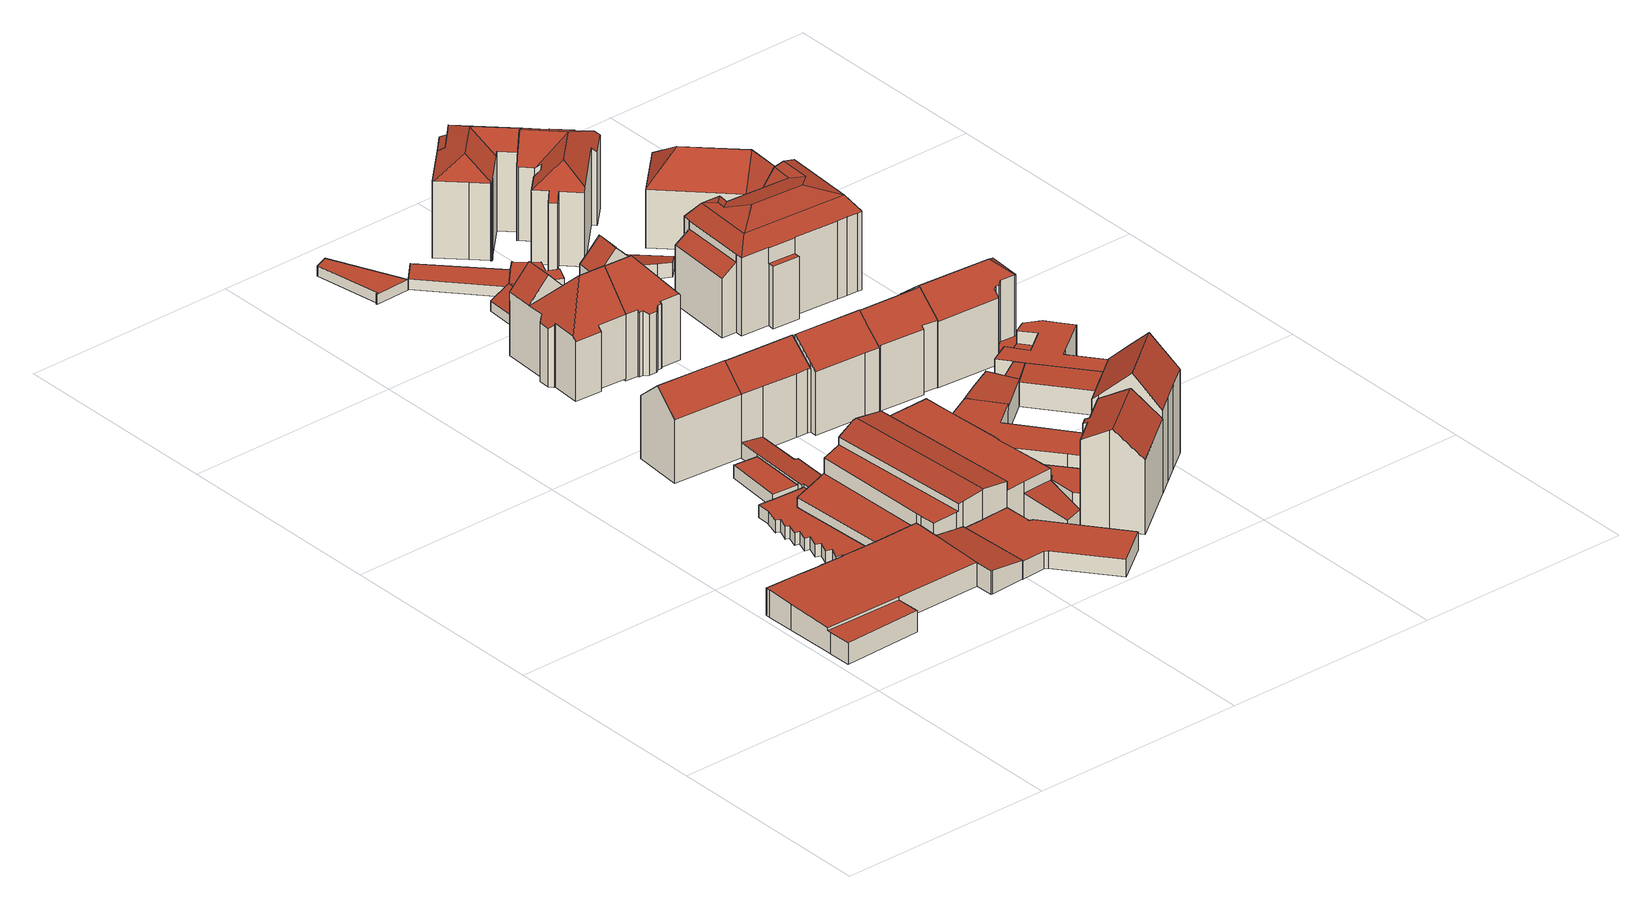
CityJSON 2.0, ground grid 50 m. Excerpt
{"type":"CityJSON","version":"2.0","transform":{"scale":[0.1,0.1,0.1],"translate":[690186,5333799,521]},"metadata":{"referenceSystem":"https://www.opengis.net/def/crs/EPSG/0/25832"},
"CityObjects":{
"building1":{"type":"Building","attributes":{"name":"Berufsfachschule","Gemeindeschluessel":"09162000","HoeheDach":"528.128","HoeheGrund":"521.815","Methode":"2000","NiedrigsteTraufeDesGebaeudes":"526.800","Geometrietyp2DReferenz":"3000","function":"31001_2000","roofType":"1000","measuredHeight":6.31,"storeysAboveGround":1},"geometry":[{"type":"MultiSurface","lod":"2","boundaries":[[[0,1,2,3]],[[4,5,6,7]],[[8,9,10,11]],[[12,13,14,15,16]],[[13,12,17,18,19]],[[12,16,20,17]],[[21,22,9,8]],[[23,19,18,24]],[[14,13,19,23]],[[25,26,27,28]],[[29,30,31,32]],[[18,17,20,5,4,33,24]],[[28,27,1,0]],[[11,10,34,35]],[[36,37,26,25]],[[38,39,22,21]],[[3,2,40,41]],[[16,42,34,10,9,22,39,40,2,1,27,26,37,31,30,6,5,20]],[[35,34,42,43]],[[32,31,37,36]],[[11,35,43,15,14,23,24,33,4,7,29,32,36,25,28,0,3,41,38,21,8]],[[43,42,16,15]],[[7,6,30,29]],[[41,40,39,38]]],"semantics":{"surfaces":[{"type":"WallSurface"},{"type":"RoofSurface"},{"type":"GroundSurface"}],"values":[0,0,0,0,1,0,0,0,0,0,0,0,0,0,0,0,0,1,0,0,2,0,0,0]}}]},
"building2":{"type":"Building","attributes":{"Gemeindeschluessel":"09162000","HoeheDach":"524.626","HoeheGrund":"521.710","Methode":"1000","NiedrigsteTraufeDesGebaeudes":"524.626","Geometrietyp2DReferenz":"3000","function":"31001_2000","roofType":"1000","measuredHeight":2.92},"geometry":[{"type":"MultiSurface","lod":"2","boundaries":[[[44,45,46,47]],[[48,49,50,51,52,53]],[[54,55,48,53,56,57]],[[58,59,60,61]],[[62,63,64,65]],[[66,67,65,64,68,69]],[[65,67,66,70,71,72,73,74,75,76,44,47,77,58,61,78,79,80,81,82,83,84,85,86,87,57,56,53,52,51,88,89,90,91,62]],[[75,92,93,76]],[[61,60,94,78]],[[81,95,96,82]],[[97,98,92,75,74,73]],[[99,100,101,86,85,84]],[[83,82,96,102,99,84]],[[78,94,103,79]],[[72,71,104,105,97,73]],[[79,103,106,80]],[[107,104,71,70,66,69]],[[108,109,110,111,91,90,89,88,51,50]],[[77,112,59,58]],[[76,93,45,44]],[[47,46,112,77]],[[91,111,63,62]],[[105,104,107,69,68,64,63,111,110,109,108,50,49,48,55,54,113,101,100,99,102,96,95,106,103,94,60,59,112,46,45,93,92,98,97]],[[87,86,101,113,54,57]],[[80,106,95,81]]],"semantics":{"surfaces":[{"type":"WallSurface"},{"type":"GroundSurface"},{"type":"RoofSurface"}],"values":[0,0,0,0,0,0,1,0,0,0,0,0,0,0,0,0,0,0,0,0,0,0,2,0,0]}}]},
"building3":{"type":"Building","attributes":{"Gemeindeschluessel":"09162000","HoeheDach":"526.770","HoeheGrund":"521.690","Methode":"1000","NiedrigsteTraufeDesGebaeudes":"526.770","Geometrietyp2DReferenz":"3000","function":"31001_2000","roofType":"1000","measuredHeight":5.08},"geometry":[{"type":"MultiSurface","lod":"2","boundaries":[[[114,115,116,117,118]],[[119,116,115,120]],[[71,114,118,66]],[[66,65,119,120,71]],[[65,117,116,119]],[[66,118,117,65]],[[120,115,114,71]]],"semantics":{"surfaces":[{"type":"RoofSurface"},{"type":"WallSurface"},{"type":"GroundSurface"}],"values":[0,1,1,2,1,1,1]}}]},
"building4":{"type":"Building","attributes":{"Gemeindeschluessel":"09162000","HoeheDach":"527.392","HoeheGrund":"521.898","Methode":"2000","NiedrigsteTraufeDesGebaeudes":"526.186","Geometrietyp2DReferenz":"3000","function":"31001_9998","roofType":"1000","measuredHeight":5.49},"geometry":[{"type":"MultiSurface","lod":"2","boundaries":[[[42,121,122,123,124,125,126]],[[127,125,124,128]],[[129,126,125,127]],[[128,124,123,130]],[[130,123,122,131]],[[129,127,128,130,131,132,133]],[[132,121,42,133]],[[131,122,121,132]],[[133,42,126,129]]],"semantics":{"surfaces":[{"type":"RoofSurface"},{"type":"WallSurface"},{"type":"GroundSurface"}],"values":[0,1,1,1,1,2,1,1,1]}}]},
"building5":{"type":"Building","attributes":{"Gemeindeschluessel":"09162000","HoeheDach":"524.699","HoeheGrund":"521.709","Methode":"1000","NiedrigsteTraufeDesGebaeudes":"524.699","Geometrietyp2DReferenz":"3000","function":"31001_2000","roofType":"1000","measuredHeight":2.99},"geometry":[{"type":"MultiSurface","lod":"2","boundaries":[[[134,135,136,137]],[[135,134,138,139]],[[134,137,140,138]],[[137,136,141,140]],[[136,135,139,141]],[[138,140,141,139]]],"semantics":{"surfaces":[{"type":"GroundSurface"},{"type":"WallSurface"},{"type":"RoofSurface"}],"values":[0,1,1,1,1,2]}}]},
"building6":{"type":"Building","attributes":{"Gemeindeschluessel":"09162000","HoeheDach":"541.474","HoeheGrund":"521.663","Methode":"1000","NiedrigsteTraufeDesGebaeudes":"536.316","Geometrietyp2DReferenz":"3000","function":"31001_1000","roofType":"3100","measuredHeight":19.81,"storeysAboveGround":5},"geometry":[{"type":"MultiSurface","lod":"2","boundaries":[[[142,143,144,145]],[[146,147,148,149]],[[150,151,148,147,152]],[[152,153,143,142,150]],[[152,147,146,153]],[[145,144,149,148,151]],[[150,142,145,151]],[[149,144,143,153,146]]],"semantics":{"surfaces":[{"type":"WallSurface"},{"type":"RoofSurface"},{"type":"GroundSurface"}],"values":[0,1,0,2,0,1,0,0]}}]},
"building7":{"type":"Building","attributes":{"Gemeindeschluessel":"09162000","HoeheDach":"525.273","HoeheGrund":"521.670","Methode":"1000","NiedrigsteTraufeDesGebaeudes":"524.591","Geometrietyp2DReferenz":"3000","function":"31001_2000","roofType":"1000","measuredHeight":3.6},"geometry":[{"type":"MultiSurface","lod":"2","boundaries":[[[65,154,155,62]],[[156,157,158,159]],[[134,160,161,137]],[[162,163,164,165]],[[165,164,166,119]],[[91,167,160,134]],[[62,155,167,91]],[[159,158,163,162]],[[91,134,137,152,156,159,162,165,119,65,62]],[[137,161,168,152]],[[119,166,154,65]],[[155,154,166,164,163,158,157,168,161,160,167]],[[152,168,157,156]]],"semantics":{"surfaces":[{"type":"WallSurface"},{"type":"GroundSurface"},{"type":"RoofSurface"}],"values":[0,0,0,0,0,0,0,0,1,0,0,2,0]}}]},
"building8":{"type":"Building","attributes":{"Gemeindeschluessel":"09162000","HoeheDach":"525.898","HoeheGrund":"521.755","Methode":"1000","NiedrigsteTraufeDesGebaeudes":"525.898","Geometrietyp2DReferenz":"3000","function":"31001_9998","roofType":"1000","measuredHeight":4.14},"geometry":[{"type":"MultiSurface","lod":"2","boundaries":[[[169,170,171,172]],[[173,174,175,176]],[[177,178,179,180]],[[181,182,183,184]],[[176,175,185,186]],[[171,187,188,172]],[[182,181,187,171,170,189,185,175,174,190,179,178]],[[182,178,177,183]],[[179,190,191,180]],[[188,184,183,177,180,191,173,176,186,192,169,172]],[[187,181,184,188]],[[192,189,170,169]],[[190,174,173,191]],[[185,189,192,186]]],"semantics":{"surfaces":[{"type":"WallSurface"},{"type":"RoofSurface"},{"type":"GroundSurface"}],"values":[0,0,0,0,0,0,1,0,0,2,0,0,0,0]}}]},
"building9":{"type":"Building","attributes":{"Gemeindeschluessel":"09162000","HoeheDach":"532.863","HoeheGrund":"521.559","Methode":"2000","NiedrigsteTraufeDesGebaeudes":"529.930","Geometrietyp2DReferenz":"3000","function":"31001_9998","roofType":"3100","measuredHeight":11.3,"storeysAboveGround":2},"geometry":[{"type":"MultiSurface","lod":"2","boundaries":[[[193,194,195,196]],[[197,198,199,200]],[[201,202,203,204,205,206]],[[207,208,209,210]],[[198,211,205,204]],[[204,203,212,195,194,213,214,215,216,199,198]],[[217,215,214,218]],[[196,195,212,219]],[[220,221,222,223]],[[224,225,226,227]],[[219,212,203,202]],[[228,213,194,193]],[[229,230,231,232]],[[233,201,206,234,235]],[[211,198,197,236,237,238]],[[239,232,231,223,222,240]],[[200,199,216,241]],[[242,243,210,209]],[[233,235,244,245]],[[201,233,245,226,225,242,209,208,229,232,239,236,197,200,241,217,218,228,193,196,219,202]],[[218,214,213,228]],[[224,227,220,223,231,230,207,210,243]],[[226,245,244,221,220,227]],[[208,207,230,229]],[[225,224,243,242]],[[234,238,237,240,222,221,244,235]],[[234,206,205,211,238]],[[237,236,239,240]],[[241,216,215,217]]],"semantics":{"surfaces":[{"type":"WallSurface"},{"type":"RoofSurface"},{"type":"GroundSurface"}],"values":[0,0,0,0,0,1,0,0,0,0,0,0,0,0,0,0,0,0,0,2,0,1,0,0,0,1,1,0,0]}}]},
"building10":{"type":"Building","attributes":{"Gemeindeschluessel":"09162000","HoeheDach":"544.350","HoeheGrund":"521.621","Methode":"2000","NiedrigsteTraufeDesGebaeudes":"535.071","Geometrietyp2DReferenz":"3000","function":"31001_9998","roofType":"3200","measuredHeight":22.73,"storeysAboveGround":3},"geometry":[{"type":"MultiSurface","lod":"2","boundaries":[[[246,247,248,249]],[[250,251,246,249]],[[252,253,247,246,251,254,255,256,257,258]],[[259,260,261,262,250,249,248]],[[263,264,265,266]],[[252,267,268,253]],[[269,270,271,272]],[[266,265,273,274]],[[268,275,247,253]],[[267,252,258,276]],[[277,278,254]],[[279,280,278,277,281,282]],[[283,284,285,272,271]],[[264,284,283,286,262,261,287,273,265]],[[251,250,262,286,281,277]],[[251,277,254]],[[259,248,247,275]],[[261,260,288,287]],[[270,269,289,290]],[[264,263,285,284]],[[279,289,269,272,285,263,266,274,288,260,259,275,268,267,276,291,292,293,280]],[[270,290,282,281,286,283,271]],[[279,282,290,289]],[[280,293,255,254,278]],[[257,291,276,258]],[[292,256,255,293]],[[291,257,256,292]],[[274,273,287,288]]],"semantics":{"surfaces":[{"type":"RoofSurface"},{"type":"WallSurface"},{"type":"GroundSurface"}],"values":[0,1,0,1,1,1,1,1,1,1,0,1,1,0,0,1,1,1,1,1,2,0,1,1,1,1,1,1]}}]},
"building11":{"type":"Building","attributes":{"Gemeindeschluessel":"09162000","HoeheDach":"541.300","HoeheGrund":"521.652","Methode":"2000","NiedrigsteTraufeDesGebaeudes":"536.363","Geometrietyp2DReferenz":"3000","function":"31001_9998","roofType":"3100","measuredHeight":19.65,"storeysAboveGround":3},"geometry":[{"type":"MultiSurface","lod":"2","boundaries":[[[294,295,296,297]],[[298,299,300,301]],[[302,303,304,305]],[[297,296,303,302]],[[306,307,304,303,296,295,308,309,147]],[[310,306,147,311]],[[311,312,313,298,301,294,297,302,305,314,310]],[[313,315,299,298]],[[312,151,315,313]],[[308,300,299,315,151,309]],[[314,307,306,310]],[[305,304,307,314]],[[311,147,309,151,312]],[[301,300,308,295,294]]],"semantics":{"surfaces":[{"type":"WallSurface"},{"type":"RoofSurface"},{"type":"GroundSurface"}],"values":[0,0,0,0,1,0,2,0,0,1,0,0,0,0]}}]},
"building12":{"type":"Building","attributes":{"Gemeindeschluessel":"09162000","HoeheDach":"527.376","HoeheGrund":"521.689","Methode":"2000","NiedrigsteTraufeDesGebaeudes":"525.517","Geometrietyp2DReferenz":"3000","function":"51009_1610","roofType":"1000","measuredHeight":5.69},"geometry":[{"type":"MultiSurface","lod":"2","boundaries":[[[316,317,318,319]],[[320,321,322,323]],[[324,325,321,320]],[[322,321,325,326,318,317]],[[327,326,325,324]],[[320,323,316,319,327,324]],[[323,322,317,316]],[[319,318,326,327]]],"semantics":{"surfaces":[{"type":"WallSurface"},{"type":"RoofSurface"},{"type":"GroundSurface"}],"values":[0,0,0,1,0,2,0,0]}}]},
"building13":{"type":"Building","attributes":{"Gemeindeschluessel":"09162000","HoeheDach":"523.777","HoeheGrund":"521.379","Methode":"1000","NiedrigsteTraufeDesGebaeudes":"523.777","Geometrietyp2DReferenz":"3000","function":"31001_2000","roofType":"1000","measuredHeight":2.4,"storeysAboveGround":1},"geometry":[{"type":"MultiSurface","lod":"2","boundaries":[[[328,329,330,331]],[[332,333,334,335]],[[336,337,338,339]],[[339,338,340,341]],[[335,334,329,328]],[[328,331,336,339,341,332,335]],[[341,340,333,332]],[[331,330,337,336]],[[334,333,340,338,337,330,329]]],"semantics":{"surfaces":[{"type":"WallSurface"},{"type":"GroundSurface"},{"type":"RoofSurface"}],"values":[0,0,0,0,0,1,0,0,2]}}]},
"building14":{"type":"Building","attributes":{"Gemeindeschluessel":"09162000","HoeheDach":"524.759","HoeheGrund":"521.614","Methode":"1000","NiedrigsteTraufeDesGebaeudes":"524.007","Geometrietyp2DReferenz":"3000","function":"31001_2000","roofType":"1000","measuredHeight":3.15},"geometry":[{"type":"MultiSurface","lod":"2","boundaries":[[[342,343,344,345,346]],[[347,344,343,348]],[[349,342,346,350]],[[342,349,348,343]],[[350,346,345,351]],[[351,345,344,347]],[[348,349,350,351,347]]],"semantics":{"surfaces":[{"type":"RoofSurface"},{"type":"WallSurface"},{"type":"GroundSurface"}],"values":[0,1,1,1,1,1,2]}}]},
"building15":{"type":"Building","attributes":{"Gemeindeschluessel":"09162000","HoeheDach":"544.331","HoeheGrund":"521.088","Methode":"2000","NiedrigsteTraufeDesGebaeudes":"535.117","Geometrietyp2DReferenz":"3000","function":"31001_9998","roofType":"3100","measuredHeight":23.24,"storeysAboveGround":3},"geometry":[{"type":"MultiSurface","lod":"2","boundaries":[[[352,353,354,355,356,357]],[[358,359,360,361]],[[362,363,364,365]],[[366,367,368,369,370,371,372]],[[373,374,375,369,368]],[[371,370,356,355]],[[373,368,367,376]],[[377,378,282,379]],[[380,381,382,383]],[[384,385,359,358]],[[383,386,387,388,380]],[[382,381,389,390]],[[391,392,386,383,382,390,384,358,361,393,377,379,394,353,352,374,373,376,395,396,362,365,397]],[[352,357,375,374]],[[398,360,359,385,389,381,380,388,399,400,282,378]],[[396,372,371,363,362]],[[365,364,401,397]],[[398,378,377,393]],[[366,395,376,367]],[[354,278,400,399,371,355]],[[402,401,364,363,371,399,388,387,403]],[[402,391,397,401]],[[394,379,282,400,278]],[[370,369,375,357,356]],[[392,403,387,386]],[[361,360,398,393]],[[390,389,385,384]],[[395,366,372,396]],[[354,353,394,278]],[[391,402,403,392]]],"semantics":{"surfaces":[{"type":"WallSurface"},{"type":"RoofSurface"},{"type":"GroundSurface"}],"values":[0,0,0,1,0,0,0,0,0,0,0,0,2,0,1,0,0,0,0,1,1,0,0,1,0,0,0,0,0,0]}}]},
"building16":{"type":"Building","attributes":{"Gemeindeschluessel":"09162000","HoeheDach":"522.690","HoeheGrund":"521.617","Methode":"2000","NiedrigsteTraufeDesGebaeudes":"522.690","Geometrietyp2DReferenz":"3000","function":"51009_1610","roofType":"1000","measuredHeight":1.07},"geometry":[{"type":"MultiSurface","lod":"2","boundaries":[[[404,405,406,351]],[[406,405,407,408]],[[408,407,409,410]],[[410,351,406,408]],[[410,409,404,351]],[[405,404,409,407]]],"semantics":{"surfaces":[{"type":"WallSurface"},{"type":"GroundSurface"},{"type":"RoofSurface"}],"values":[0,0,0,1,0,2]}}]},
"building17":{"type":"Building","attributes":{"Gemeindeschluessel":"09162000","HoeheDach":"545.210","HoeheGrund":"521.665","Methode":"2000","NiedrigsteTraufeDesGebaeudes":"538.977","Geometrietyp2DReferenz":"3000","function":"31001_1000","roofType":"3100","measuredHeight":23.55,"storeysAboveGround":6},"geometry":[{"type":"MultiSurface","lod":"2","boundaries":[[[411,412,413,414]],[[415,416,414,413]],[[417,418,419,420]],[[421,422,423,424]],[[416,415,422,421]],[[425,418,417,426]],[[412,411,427,428]],[[425,424,423,419,418]],[[429,430,428,427]],[[412,428,430,431,432,420,419,423,422,415,413]],[[433,432,431,320]],[[320,431,430,429]],[[433,426,417,420,432]],[[433,320,429,427,411,414,416,421,424,425,426]]],"semantics":{"surfaces":[{"type":"WallSurface"},{"type":"RoofSurface"},{"type":"GroundSurface"}],"values":[0,0,1,0,0,0,0,0,0,1,0,0,0,2]}}]},
"building18":{"type":"Building","attributes":{"Gemeindeschluessel":"09162000","HoeheDach":"523.960","HoeheGrund":"521.530","Methode":"1000","NiedrigsteTraufeDesGebaeudes":"523.960","Geometrietyp2DReferenz":"3000","function":"31001_2000","roofType":"1000","measuredHeight":2.43},"geometry":[{"type":"MultiSurface","lod":"2","boundaries":[[[434,435,436,437]],[[435,438,439,436]],[[436,439,440,437]],[[439,438,441,440]],[[434,441,438,435]],[[437,440,441,434]]],"semantics":{"surfaces":[{"type":"GroundSurface"},{"type":"WallSurface"},{"type":"RoofSurface"}],"values":[0,1,1,2,1,1]}}]},
"building19":{"type":"Building","attributes":{"Gemeindeschluessel":"09162000","HoeheDach":"541.920","HoeheGrund":"521.612","Methode":"2000","NiedrigsteTraufeDesGebaeudes":"536.287","Geometrietyp2DReferenz":"3000","function":"31001_1000","roofType":"3100","measuredHeight":20.31,"storeysAboveGround":4},"geometry":[{"type":"MultiSurface","lod":"2","boundaries":[[[442,443,444,302]],[[445,446,447,448]],[[448,447,449,450]],[[302,444,451,297]],[[452,453,454,451,444,443]],[[297,451,455,294]],[[294,455,300,301]],[[456,453,452,457]],[[457,452,443,442]],[[450,449,454,453,456]],[[301,300,458,459]],[[454,449,447,446,458,300,455,451]],[[459,458,446,445]],[[297,294,301,459,445,448,450,456,457,442,302]]],"semantics":{"surfaces":[{"type":"WallSurface"},{"type":"RoofSurface"},{"type":"GroundSurface"}],"values":[0,0,0,0,1,0,0,0,0,0,0,1,0,2]}}]},
"building20":{"type":"Building","attributes":{"Gemeindeschluessel":"09162000","HoeheDach":"525.333","HoeheGrund":"521.663","Methode":"2000","NiedrigsteTraufeDesGebaeudes":"525.333","Geometrietyp2DReferenz":"3000","function":"31001_2000","roofType":"1000","measuredHeight":3.67},"geometry":[{"type":"MultiSurface","lod":"2","boundaries":[[[460,461,462,463]],[[463,462,464,465]],[[465,464,466,467]],[[411,468,469,470]],[[470,469,471,472]],[[473,474,461,460]],[[472,471,475,476]],[[476,475,474,473]],[[414,477,468,411]],[[421,478,479,416]],[[460,463,465,467,424,421,416,414,411,470,472,476,473]],[[424,480,478,421]],[[474,475,471,469,468,477,479,478,480,466,464,462,461]],[[467,466,480,424]],[[416,479,477,414]]],"semantics":{"surfaces":[{"type":"WallSurface"},{"type":"GroundSurface"},{"type":"RoofSurface"}],"values":[0,0,0,0,0,0,0,0,0,0,1,0,2,0,0]}}]},
"building21":{"type":"Building","attributes":{"Gemeindeschluessel":"09162000","HoeheDach":"524.613","HoeheGrund":"521.592","Methode":"1000","NiedrigsteTraufeDesGebaeudes":"524.613","Geometrietyp2DReferenz":"3000","function":"31001_2000","roofType":"1000","measuredHeight":3.02},"geometry":[{"type":"MultiSurface","lod":"2","boundaries":[[[481,406,351,350,482]],[[483,484,351,406]],[[483,485,486,487,484]],[[350,487,486,482]],[[481,482,486,485]],[[406,481,485,483]],[[351,484,487,350]]],"semantics":{"surfaces":[{"type":"GroundSurface"},{"type":"WallSurface"},{"type":"RoofSurface"}],"values":[0,1,2,1,1,1,1]}}]},
"building22":{"type":"Building","attributes":{"Gemeindeschluessel":"09162000","HoeheDach":"528.348","HoeheGrund":"521.679","Methode":"2000","NiedrigsteTraufeDesGebaeudes":"528.348","Geometrietyp2DReferenz":"3000","function":"31001_1000","roofType":"1000","measuredHeight":6.67,"storeysAboveGround":2},"geometry":[{"type":"MultiSurface","lod":"2","boundaries":[[[488,489,490,491]],[[491,490,492,493]],[[467,494,495,465]],[[496,497,498,499]],[[500,501,494,467]],[[502,503,504,505]],[[460,506,497,496]],[[493,492,501,500]],[[465,495,507,463]],[[502,505,508,509,498,497,506,507,495,494,501,492,490,489,510]],[[511,510,489,488]],[[463,507,506,460]],[[499,498,509,512]],[[504,503,511,488,491,493,500,467,465,463,460,496,499,512,513]],[[513,508,505,504]],[[510,511,503,502]],[[512,509,508,513]]],"semantics":{"surfaces":[{"type":"WallSurface"},{"type":"RoofSurface"},{"type":"GroundSurface"}],"values":[0,0,0,0,0,0,0,0,0,1,0,0,0,2,0,0,0]}}]},
"building23":{"type":"Building","attributes":{"Gemeindeschluessel":"09162000","HoeheDach":"524.210","HoeheGrund":"521.477","Methode":"1000","NiedrigsteTraufeDesGebaeudes":"524.210","Geometrietyp2DReferenz":"3000","function":"31001_2000","roofType":"1000","measuredHeight":2.73},"geometry":[{"type":"MultiSurface","lod":"2","boundaries":[[[437,514,515,516,517,518,519,520,521,434]],[[522,523,524,525,526,527,528,529,530,531]],[[517,530,529,518]],[[514,523,522,515]],[[434,525,524,437]],[[516,515,522,531]],[[518,529,528,519]],[[437,524,523,514]],[[520,519,528,527]],[[434,521,526,525]],[[516,531,530,517]],[[520,527,526,521]]],"semantics":{"surfaces":[{"type":"GroundSurface"},{"type":"RoofSurface"},{"type":"WallSurface"}],"values":[0,1,2,2,2,2,2,2,2,2,2,2]}}]},
"building24":{"type":"Building","attributes":{"Gemeindeschluessel":"09162000","HoeheDach":"524.600","HoeheGrund":"521.511","Methode":"2000","NiedrigsteTraufeDesGebaeudes":"524.600","Geometrietyp2DReferenz":"3000","function":"31001_2000","roofType":"1000","measuredHeight":3.09},"geometry":[{"type":"MultiSurface","lod":"2","boundaries":[[[532,533,534,535,536,537,538]],[[532,539,540,533]],[[536,541,542,537]],[[533,540,543,534]],[[535,544,541,536]],[[545,542,541,544,543,540,539]],[[534,543,544,535]],[[537,542,545,538]],[[538,545,539,532]]],"semantics":{"surfaces":[{"type":"GroundSurface"},{"type":"WallSurface"},{"type":"RoofSurface"}],"values":[0,1,1,1,1,2,1,1,1]}}]},
"building25":{"type":"Building","attributes":{"Gemeindeschluessel":"09162000","HoeheDach":"541.787","HoeheGrund":"521.550","Methode":"1000","NiedrigsteTraufeDesGebaeudes":"536.598","Geometrietyp2DReferenz":"3000","function":"31001_1000","roofType":"3100","measuredHeight":20.24,"storeysAboveGround":5},"geometry":[{"type":"MultiSurface","lod":"2","boundaries":[[[546,547,548,549]],[[550,551,552,553]],[[554,555,546,549,556,557,550,553,558]],[[557,559,551,550]],[[560,558,553,552]],[[548,547,561,562,563,564,565]],[[549,548,565,556]],[[563,562,554,558,560]],[[555,561,547,546]],[[557,556,565,564,559]],[[554,562,561,555]],[[560,552,551,559,564,563]]],"semantics":{"surfaces":[{"type":"WallSurface"},{"type":"GroundSurface"},{"type":"RoofSurface"}],"values":[0,0,1,0,0,2,0,0,0,0,0,2]}}]},
"building26":{"type":"Building","attributes":{"Gemeindeschluessel":"09162000","HoeheDach":"548.610","HoeheGrund":"521.649","Methode":"2000","NiedrigsteTraufeDesGebaeudes":"540.985","Geometrietyp2DReferenz":"3000","function":"31001_1000","roofType":"3100","measuredHeight":26.96,"storeysAboveGround":7},"geometry":[{"type":"MultiSurface","lod":"2","boundaries":[[[566,567,568,569]],[[570,571,572,573]],[[574,575,576,577]],[[578,579,580,581]],[[581,580,582,571,570]],[[583,584,567,566]],[[571,582,585,586,587,568,567,584,572]],[[588,586,585,589,590]],[[590,589,575,574]],[[591,587,586,588]],[[580,579,576,575,589,585,582]],[[588,590,574,577,578,581,570,573,583,566,569,591]],[[577,576,579,578]],[[573,572,584,583]],[[569,568,587,591]]],"semantics":{"surfaces":[{"type":"WallSurface"},{"type":"RoofSurface"},{"type":"GroundSurface"}],"values":[0,0,0,0,0,0,1,0,0,0,1,2,0,0,0]}}]},
"building27":{"type":"Building","attributes":{"Gemeindeschluessel":"09162000","HoeheDach":"528.494","HoeheGrund":"521.613","Methode":"2000","NiedrigsteTraufeDesGebaeudes":"524.616","Geometrietyp2DReferenz":"3000","function":"31001_9998","roofType":"1000","measuredHeight":6.88,"storeysAboveGround":2},"geometry":[{"type":"MultiSurface","lod":"2","boundaries":[[[592,593,594,595,596]],[[597,598,599,600]],[[592,601,602,603,604,605,606,593]],[[605,607,608,606]],[[597,596,595,598]],[[609,610,602,601,600,599]],[[604,611,607,605]],[[608,612,594,593,606]],[[592,596,597,600,601]],[[612,609,599,598,595,594]],[[608,607,611,613,610,609,612]],[[611,604,603,613]],[[613,603,602,610]]],"semantics":{"surfaces":[{"type":"RoofSurface"},{"type":"WallSurface"},{"type":"GroundSurface"}],"values":[0,0,0,1,1,1,1,1,1,1,2,1,1]}}]},
"building28":{"type":"Building","attributes":{"Gemeindeschluessel":"09162000","HoeheDach":"539.705","HoeheGrund":"521.489","Methode":"1000","NiedrigsteTraufeDesGebaeudes":"539.047","Geometrietyp2DReferenz":"3000","function":"51009_1610","roofType":"2100","measuredHeight":18.22},"geometry":[{"type":"MultiSurface","lod":"2","boundaries":[[[614,615,616,617]],[[618,616,615,619]],[[619,615,614,620]],[[621,617,616,618]],[[620,614,617,621]],[[621,618,619,620]]],"semantics":{"surfaces":[{"type":"RoofSurface"},{"type":"WallSurface"},{"type":"GroundSurface"}],"values":[0,1,1,1,1,2]}}]},
"building29":{"type":"Building","attributes":{"Gemeindeschluessel":"09162000","HoeheDach":"542.466","HoeheGrund":"521.398","Methode":"2000","NiedrigsteTraufeDesGebaeudes":"539.113","Geometrietyp2DReferenz":"3000","function":"31001_1000","roofType":"3100","measuredHeight":21.07,"storeysAboveGround":5},"geometry":[{"type":"MultiSurface","lod":"2","boundaries":[[[622,623,624,625]],[[626,627,628,629]],[[630,631,632,633,634,629,628,635]],[[632,636,637,638,639]],[[640,641,634,633,642]],[[643,625,624,644,645]],[[626,629,634,641]],[[646,647,648,649]],[[632,639,650,642,633]],[[627,651,635,628]],[[652,653,654,637,636]],[[637,654,655,638]],[[653,652,623,622]],[[643,645,647,646]],[[652,636,632,631,644,624,623]],[[656,648,647,645,644,631,630]],[[655,657,650,639,638]],[[649,648,656,658]],[[651,658,656,630,635]],[[655,654,653,622,625,643,646,649,658,651,627,626,641,640,657]],[[650,657,640,642]]],"semantics":{"surfaces":[{"type":"WallSurface"},{"type":"RoofSurface"},{"type":"GroundSurface"}],"values":[0,0,1,1,0,0,0,0,1,0,0,0,0,0,1,1,0,0,0,2,0]}}]},
"building30":{"type":"Building","attributes":{"Gemeindeschluessel":"09162000","HoeheDach":"525.367","HoeheGrund":"521.378","Methode":"2000","NiedrigsteTraufeDesGebaeudes":"524.019","Geometrietyp2DReferenz":"3000","function":"31001_2000","roofType":"2100","measuredHeight":3.99},"geometry":[{"type":"MultiSurface","lod":"2","boundaries":[[[659,660,661,662]],[[663,664,665,666]],[[667,668,660,659]],[[669,670,671,672]],[[662,661,673,674]],[[668,665,664,671,670,673,661,660]],[[672,671,664,663]],[[674,673,670,669]],[[666,667,659,662,674,669,672,663]],[[668,667,666,665]]],"semantics":{"surfaces":[{"type":"WallSurface"},{"type":"RoofSurface"},{"type":"GroundSurface"}],"values":[0,0,0,0,0,1,0,0,2,0]}}]},
"building31":{"type":"Building","attributes":{"Gemeindeschluessel":"09162000","HoeheDach":"528.402","HoeheGrund":"521.689","Methode":"2000","NiedrigsteTraufeDesGebaeudes":"527.449","Geometrietyp2DReferenz":"3000","function":"31001_9998","roofType":"1000","measuredHeight":6.71,"storeysAboveGround":2},"geometry":[{"type":"MultiSurface","lod":"2","boundaries":[[[675,676,677,594,678]],[[679,680,681,682,683]],[[679,678,594,680]],[[681,677,676,682]],[[682,676,675,683]],[[680,594,677,681]],[[683,675,678,679]]],"semantics":{"surfaces":[{"type":"RoofSurface"},{"type":"GroundSurface"},{"type":"WallSurface"}],"values":[0,1,2,2,2,2,2]}}]},
"building32":{"type":"Building","attributes":{"Gemeindeschluessel":"09162000","HoeheDach":"542.600","HoeheGrund":"521.446","Methode":"2000","NiedrigsteTraufeDesGebaeudes":"537.067","Geometrietyp2DReferenz":"3000","function":"31001_1000","roofType":"3100","measuredHeight":21.15,"storeysAboveGround":5},"geometry":[{"type":"MultiSurface","lod":"2","boundaries":[[[684,685,686,687]],[[688,689,690,691,692,693,694,695,696,697,698,699,700,657,701,702,703,704,684,687,705]],[[690,706,707,691]],[[708,709,710,711,712,713,714,715]],[[710,716,717,718,719,720,711]],[[721,722,686,685,723,710,709]],[[702,724,725,703]],[[694,714,713,695]],[[726,692,691,707]],[[699,718,717,700]],[[684,704,727,723,685]],[[721,728,688,705,722]],[[698,719,718,699]],[[703,725,727,704]],[[708,715,693,692,726]],[[688,728,729,689]],[[710,723,727,725,724,730,650,716]],[[697,720,719,698]],[[657,700,717,716,650]],[[713,712,696,695]],[[687,686,722,705]],[[730,701,657,650]],[[701,730,724,702]],[[715,714,694,693]],[[720,697,696,712,711]],[[706,729,728,721,709,708,726,707]],[[706,690,689,729]]],"semantics":{"surfaces":[{"type":"WallSurface"},{"type":"GroundSurface"},{"type":"RoofSurface"}],"values":[0,1,0,2,2,2,0,0,0,0,0,0,0,0,0,0,2,0,0,0,0,0,0,0,0,2,0]}}]},
"building33":{"type":"Building","attributes":{"Gemeindeschluessel":"09162000","HoeheDach":"544.660","HoeheGrund":"521.485","Methode":"2000","NiedrigsteTraufeDesGebaeudes":"535.168","Geometrietyp2DReferenz":"3000","function":"31001_2000","roofType":"3400","measuredHeight":23.18,"storeysAboveGround":6},"geometry":[{"type":"MultiSurface","lod":"2","boundaries":[[[731,732,733,734,735,736]],[[737,738,739,740]],[[741,742,743,744]],[[745,746,747,748,749,744]],[[750,751,752,753]],[[754,735,734,755]],[[756,757,758,759]],[[760,732,731,761]],[[762,763,764,765]],[[741,744,749,766,767]],[[768,745,744,743]],[[753,752,769,770]],[[756,771,772,773,757]],[[774,775,738,737]],[[776,777,778,779]],[[754,780,781,782,783]],[[740,739,747,746]],[[784,750,753,770,785,762,765,771,756,759,786,787,776,779,788,760,761,774,737,740,746,745,768]],[[789,775,731,736]],[[772,790,791,792,769,752,751,793,742,741,780,773]],[[786,794,795,787]],[[776,787,795,796,797,777]],[[786,759,758,798,794]],[[798,796,795,794]],[[788,733,732,760]],[[784,768,743,742,793]],[[771,765,764,799,790,772]],[[788,779,778,755,734,733]],[[789,748,747,739,738,775]],[[766,749,748,789]],[[798,758,797,796]],[[800,791,790,799]],[[783,735,754]],[[761,731,775,774]],[[770,769,792,785]],[[781,767,766,789,736,782]],[[762,785,792,791,800,763]],[[736,735,783,782]],[[741,767,781,780]],[[754,755,778,777,797,758,757,773,780]],[[784,793,751,750]],[[763,800,799,764]]],"semantics":{"surfaces":[{"type":"RoofSurface"},{"type":"WallSurface"},{"type":"GroundSurface"}],"values":[0,1,0,1,1,0,1,1,1,0,1,1,1,1,1,0,1,2,0,0,1,1,1,0,1,1,1,1,0,0,1,1,0,1,1,0,1,0,0,0,1,0]}}]},
"building34":{"type":"Building","attributes":{"Gemeindeschluessel":"09162000","HoeheDach":"542.050","HoeheGrund":"521.450","Methode":"2000","NiedrigsteTraufeDesGebaeudes":"536.823","Geometrietyp2DReferenz":"3000","function":"31001_9998","roofType":"3300","measuredHeight":20.6,"storeysAboveGround":5},"geometry":[{"type":"MultiSurface","lod":"2","boundaries":[[[801,802,803,804,805]],[[806,807,808,809]],[[810,811,812,813]],[[814,815,816,817]],[[818,819,820,821,822]],[[809,808,823,824]],[[813,812,807,806]],[[801,805,825,826]],[[827,828,829,830]],[[831,832,803,802]],[[804,803,832,833,834]],[[826,825,811,810]],[[816,815,828,827]],[[820,819,814,817]],[[814,819,818,834,833,829,828,815]],[[823,822,821,824]],[[831,830,829,833,832]],[[823,808,807,812,811,825,805,804,834,818,822]],[[831,802,801,826,810,813,806,809,824,821,820,817,816,827,830]]],"semantics":{"surfaces":[{"type":"WallSurface"},{"type":"RoofSurface"},{"type":"GroundSurface"}],"values":[0,0,0,0,0,0,0,0,0,0,1,0,0,0,1,0,0,1,2]}}]},
"building35":{"type":"Building","attributes":{"Gemeindeschluessel":"09162000","HoeheDach":"528.550","HoeheGrund":"521.546","Methode":"2000","NiedrigsteTraufeDesGebaeudes":"525.550","Geometrietyp2DReferenz":"3000","function":"31001_1000","roofType":"1000","measuredHeight":7,"storeysAboveGround":2},"geometry":[{"type":"MultiSurface","lod":"2","boundaries":[[[835,836,837,838,839]],[[836,840,841,837]],[[842,843,844,845]],[[846,847,848,849,850,851,852,853,854,855,842,845,856,857,858,859,860]],[[861,862,863,864,844,843,865,866,867,868,869,870,871,872,873,841,840,874,875,876]],[[850,870,869,851]],[[845,844,864,856]],[[853,867,866,854]],[[846,860,876,875,839,838]],[[857,863,862,858]],[[859,861,876,860]],[[852,868,867,853]],[[849,871,870,850]],[[847,873,872,848]],[[856,864,863,857]],[[854,866,865,855]],[[851,869,868,852]],[[858,862,861,859]],[[855,865,843,842]],[[835,874,840,836]],[[847,846,838,837,841,873]],[[848,872,871,849]],[[839,875,874,835]]],"semantics":{"surfaces":[{"type":"RoofSurface"},{"type":"WallSurface"},{"type":"GroundSurface"}],"values":[0,1,1,2,0,1,1,1,1,1,1,1,1,1,1,1,1,1,1,1,1,1,1]}}]},
"building36":{"type":"Building","attributes":{"Gemeindeschluessel":"09162000","HoeheDach":"524.794","HoeheGrund":"521.596","Methode":"1000","NiedrigsteTraufeDesGebaeudes":"524.794","Geometrietyp2DReferenz":"3000","function":"31001_9998","roofType":"1000","measuredHeight":3.2},"geometry":[{"type":"MultiSurface","lod":"2","boundaries":[[[877,878,879,880]],[[881,882,883,884]],[[885,886,887,888]],[[889,890,891,892]],[[893,891,890,894,879,878,895,896,887,886,883,882]],[[897,895,878,877]],[[898,896,895,897]],[[884,883,886,885]],[[899,894,890,889]],[[880,879,894,899]],[[900,893,882,881]],[[888,887,896,898]],[[892,891,893,900]],[[881,884,885,888,898,897,877,880,899,889,892,900]]],"semantics":{"surfaces":[{"type":"WallSurface"},{"type":"RoofSurface"},{"type":"GroundSurface"}],"values":[0,0,0,0,1,0,0,0,0,0,0,0,0,2]}}]},
"building37":{"type":"Building","attributes":{"Gemeindeschluessel":"09162000","HoeheDach":"541.020","HoeheGrund":"521.345","Methode":"2000","NiedrigsteTraufeDesGebaeudes":"534.885","Geometrietyp2DReferenz":"3000","function":"31001_9998","roofType":"3200","measuredHeight":19.68,"storeysAboveGround":4},"geometry":[{"type":"MultiSurface","lod":"2","boundaries":[[[901,902,903,904]],[[901,904,905,906,907,908,909,910]],[[908,911,912,909]],[[906,905,913,914,915]],[[908,907,916,917,911]],[[918,911,917,919]],[[904,903,913,905]],[[913,918,919,914]],[[906,915,916,907]],[[902,920,918,913,903]],[[901,910,921,920,902]],[[914,919,917,916,915]],[[921,912,911,918,920]],[[909,912,921,910]]],"semantics":{"surfaces":[{"type":"WallSurface"},{"type":"GroundSurface"},{"type":"RoofSurface"}],"values":[0,1,0,0,0,2,0,2,0,2,0,2,2,0]}}]}
},
"vertices":[
[157,350,8],[157,350,71],[192,349,71],[192,349,8],[10,280,8],[10,280,68],[9,343,71],[9,343,8],[395,350,8],[395,350,71],[396,337,71],[396,337,8],[194,166,58],[195,111,58],[195,111,8],[194,166,8],[194,166,64],[11,168,58],[11,159,58],[11,106,58],[11,168,64],[300,348,8],[300,348,71],[11,106,8],[11,159,8],[140,350,8],[140,350,71],[150,350,71],[150,350,8],[9,354,8],[9,354,71],[57,353,71],[57,353,8],[11,168,8],[396,298,69],[396,298,8],[102,351,8],[102,351,71],[229,349,8],[229,349,71],[204,349,71],[204,349,8],[397,167,64],[397,167,8],
[228,398,7],[228,398,36],[240,425,36],[240,425,7],[236,616,36],[237,618,36],[238,647,36],[238,647,7],[237,618,7],[236,616,7],[226,581,36],[227,585,36],[227,585,7],[226,581,7],[238,456,7],[238,456,36],[227,461,36],[227,461,7],[351,642,7],[351,642,36],[349,612,36],[349,612,7],[291,592,7],[339,608,7],[339,608,36],[291,592,36],[291,572,7],[300,348,7],[280,348,7],[229,349,7],[229,351,7],[230,370,7],[241,395,7],[227,429,7],[237,489,7],[226,492,7],[235,518,7],[224,521,7],[234,547,7],[226,550,7],[225,550,7],[225,551,7],[236,578,7],[227,581,7],[246,647,7],[289,644,7],[337,642,7],[344,641,7],[230,370,36],[241,395,36],[237,489,36],[224,521,36],[234,547,36],[229,349,36],[229,351,36],[225,550,36],[225,551,36],[236,578,36],[226,550,36],[226,492,36],[300,348,36],[280,348,36],[235,518,36],[291,572,36],[246,647,36],[289,644,36],[337,642,36],[344,641,36],[227,429,36],[227,581,36],
[300,348,58],[395,350,58],[391,628,58],[349,612,58],[291,592,58],[391,628,7],[395,350,7],
[398,124,64],[402,124,63],[484,129,52],[476,301,53],[458,301,55],[396,298,64],[458,301,9],[476,301,9],[396,298,9],[484,129,9],[402,124,9],[398,124,9],[397,167,9],
[345,654,7],[284,658,7],[297,794,7],[354,788,7],[345,654,37],[284,658,37],[354,788,37],[297,794,37],
[211,969,7],[204,969,7],[204,969,154],[211,969,153],[195,854,154],[358,842,154],[363,899,205],[200,912,205],[368,957,7],[368,957,154],[358,842,7],[195,854,7],
[349,612,42],[351,642,42],[410,838,7],[410,838,37],[403,733,37],[403,733,7],[345,654,43],[354,788,43],[412,731,7],[412,731,36],[405,633,36],[405,633,7],[391,628,37],[344,641,43],[358,842,43],
[731,66,8],[731,66,49],[646,2,49],[646,2,8],[595,243,8],[595,243,49],[594,241,49],[594,241,8],[476,301,8],[476,301,49],[527,302,49],[527,302,8],[541,131,49],[484,129,49],[484,129,8],[541,131,8],[603,237,49],[603,237,8],[550,127,49],[550,127,8],[730,69,49],[593,305,49],[593,305,8],[730,69,8],
[711,346,6],[711,346,89],[713,313,89],[713,313,6],[576,671,6],[576,671,89],[696,674,89],[696,674,6],[593,305,6],[639,308,6],[639,308,89],[594,305,89],[594,305,110],[593,305,110],[392,628,93],[392,628,6],[395,350,6],[395,350,93],[576,671,110],[713,312,89],[704,463,89],[705,463,89],[705,480,89],[699,608,89],[705,480,6],[705,463,6],[713,312,6],[464,301,93],[464,301,110],[447,649,110],[447,649,93],[396,298,93],[396,298,6],[458,301,6],[458,301,93],[704,463,6],[405,633,6],[405,633,93],[446,648,93],[446,648,6],[527,302,6],[529,302,119],[527,302,118],[503,670,6],[503,670,118],[511,670,119],[498,668,6],[498,668,117],[699,608,6],[396,337,6],[396,337,93],[476,301,111],[476,301,6],
[306,1370,206],[310,1435,206],[261,1437,153],[257,1373,153],[257,1373,152],[355,1367,152],[345,1440,169],[344,1432,169],[356,1367,152],[355,1367,153],[359,1431,153],[357,1432,156],[357,1439,156],[261,1437,6],[255,1330,6],[255,1330,153],[257,1372,153],[249,1287,6],[249,1287,150],[241,1295,141],[241,1295,6],[345,1440,6],[344,1432,6],[310,1215,6],[310,1215,144],[247,1219,144],[247,1219,6],[243,1323,141],[243,1323,6],[310,1435,6],[357,1439,6],[388,1364,152],[388,1365,152],[379,1220,6],[388,1365,6],[383,1291,234],[379,1220,155],[248,1227,153],[252,1287,153],[252,1287,6],[321,1295,234],[252,1330,150],[252,1330,6],[311,1224,6],[311,1224,155],[357,1432,6],[359,1431,6],[355,1367,6],
[529,885,6],[529,885,201],[529,879,196],[529,879,6],[530,945,6],[530,945,154],[532,945,154],[532,945,6],[527,829,6],[527,829,154],[521,830,154],[521,830,6],[410,838,154],[492,832,154],[529,888,203],[363,900,203],[410,838,6],[358,842,6],[368,957,6],[501,948,6],[492,832,6],[501,948,154],
[639,308,7],[639,308,64],[711,312,64],[711,312,7],[700,207,7],[700,207,47],[657,195,45],[657,195,7],[701,211,7],[701,211,47],[705,257,55],[705,257,7],
[167,1915,4],[167,1915,28],[194,1926,28],[194,1926,4],[187,1759,4],[187,1759,28],[191,1759,28],[191,1759,4],[197,1927,4],[197,1927,28],[270,1759,28],[270,1759,4],[187,1756,28],[187,1756,4],
[341,1589,30],[332,1463,30],[393,1458,38],[394,1480,38],[402,1606,38],[393,1458,6],[332,1463,6],[341,1589,6],[402,1606,6],[394,1480,6],
[431,1423,1],[425,1361,1],[425,1361,153],[425,1363,152],[425,1363,156],[431,1423,157],[427,1205,1],[427,1205,143],[418,1213,151],[418,1213,1],[522,1311,1],[522,1311,152],[530,1304,142],[530,1304,1],[519,1417,164],[519,1415,164],[481,1418,205],[479,1419,207],[473,1360,207],[526,1356,152],[530,1416,153],[481,1418,1],[450,1421,1],[450,1421,177],[519,1415,1],[408,1218,1],[408,1218,155],[379,1220,1],[463,1214,155],[463,1210,151],[463,1210,1],[463,1214,1],[446,1204,1],[446,1204,143],[513,1211,1],[513,1211,152],[510,1211,155],[454,1211,151],[454,1211,1],[516,1269,1],[517,1268,1],[408,1214,1],[388,1365,1],[519,1417,1],[530,1416,1],[528,1276,1],[408,1214,151],[450,1287,233],[383,1291,233],[528,1276,141],[516,1269,154],[517,1268,153],
[394,1480,17],[450,1474,17],[450,1474,6],[450,1421,17],[450,1421,6],[391,1427,17],[391,1427,6],
[748,256,7],[748,256,205],[763,267,205],[763,267,7],[769,259,210],[769,259,7],[780,103,180],[908,199,180],[869,252,242],[740,155,242],[828,304,7],[828,304,209],[830,305,209],[830,305,7],[908,199,7],[780,103,7],[754,248,7],[754,248,210],[703,209,7],[703,209,210],[700,207,210],[736,161,239],[736,161,7],
[402,1606,5],[270,1758,5],[311,1800,5],[447,1654,5],[270,1758,30],[311,1800,30],[447,1654,30],[402,1606,30],
[527,813,6],[527,813,153],[527,829,167],[658,936,6],[658,936,153],[685,934,153],[685,934,6],[690,933,153],[690,933,6],[529,879,209],[648,804,153],[682,801,153],[686,867,209],[529,885,204],[682,801,6],[648,804,6],[535,945,153],[535,945,6],
[704,463,7],[704,463,43],[791,352,43],[791,352,7],[820,314,43],[820,314,7],[822,316,43],[822,316,7],[748,256,43],[736,272,43],[736,272,7],[735,337,43],[735,337,7],[711,346,7],[711,346,43],[747,348,43],[747,348,7],[763,267,43],[828,304,43],[769,259,43],[830,305,43],
[451,1541,6],[462,1579,6],[450,1474,36],[394,1480,36],[451,1541,36],[462,1579,36],[402,1606,36],
[822,572,7],[822,572,73],[767,530,73],[767,530,7],[887,366,73],[887,366,7],[822,316,73],[820,314,73],[705,463,7],[705,463,73],[705,480,73],[705,480,7],[871,354,7],[871,354,73],[773,645,73],[773,645,7],[771,644,7],[771,644,73],[704,463,73],[791,352,73],[771,645,73],[699,608,73],[824,573,73],[824,573,7],[699,608,7],[771,645,7],
[467,1673,5],[468,1671,5],[467,1669,5],[510,1634,5],[495,1603,5],[521,1590,5],[504,1556,5],[462,1579,5],[468,1671,32],[467,1673,32],[447,1654,32],[402,1606,32],[462,1579,32],[504,1556,32],[521,1590,32],[495,1603,32],[510,1634,32],[467,1669,32],
[528,1464,5],[530,1501,5],[545,1536,5],[590,1514,5],[589,1513,5],[586,1466,5],[585,1461,5],[528,1464,36],[530,1501,36],[589,1513,36],[586,1466,36],[545,1536,36],[590,1514,36],[585,1461,36],
[790,793,5],[790,793,157],[686,801,157],[686,801,5],[696,933,5],[696,933,156],[751,929,156],[751,929,5],[829,796,5],[792,801,5],[682,801,5],[690,933,5],[840,923,5],[690,933,156],[840,923,156],[792,801,162],[829,796,161],[834,857,208],[686,867,208],[682,801,157],
[887,366,6],[887,366,204],[897,374,204],[897,374,6],[830,305,6],[830,305,216],[822,316,205],[822,316,6],[1031,292,6],[1031,292,200],[985,258,201],[985,258,6],[944,226,6],[944,226,200],[908,199,200],[908,199,6],[871,250,276],[871,354,6],[871,354,204],[998,347,276],[971,383,237],[948,412,204],[971,383,6],[1035,295,200],[1035,295,6],[948,412,6],
[909,640,66],[910,639,66],[949,669,74],[934,688,74],[890,665,66],[890,665,41],[934,688,36],[911,718,36],[868,695,41],[868,695,75],[868,694,75],[818,669,75],[773,645,75],[824,573,64],[903,634,66],[824,573,6],[903,634,6],[911,718,6],[868,694,6],[773,645,6],[949,669,6],[818,669,6],
[479,1892,187],[518,1931,187],[507,1942,180],[468,1903,180],[507,1942,5],[518,1931,5],[479,1892,5],[468,1903,5],
[470,1737,4],[470,1737,183],[471,1736,183],[471,1736,4],[479,1892,4],[468,1903,4],[468,1903,181],[479,1892,190],[388,1818,183],[469,1818,215],[541,1890,215],[539,1953,190],[518,1931,190],[385,1821,181],[543,1811,183],[549,1816,188],[578,1786,188],[612,1819,215],[547,1962,4],[518,1931,4],[547,1962,183],[468,1734,4],[469,1735,183],[468,1734,183],[466,1736,4],[466,1736,183],[467,1737,183],[467,1737,4],[651,1858,183],[385,1821,4],[482,1749,183],[482,1749,4],[549,1816,4],[578,1786,4],[437,1768,183],[651,1858,4],[437,1768,4],
[641,1567,4],[641,1567,30],[642,1566,30],[642,1566,4],[673,1471,4],[673,1471,39],[589,1513,44],[589,1513,4],[590,1514,4],[590,1514,43],[726,1481,4],[726,1481,31],[702,1457,37],[702,1457,4],[644,1564,30],[644,1564,4],
[1007,496,64],[1016,502,66],[1055,531,74],[903,634,65],[903,634,7],[949,669,7],[1055,531,7],[1016,502,7],[1007,496,7],
[760,1748,4],[760,1748,175],[714,1702,175],[714,1702,4],[594,1599,4],[557,1636,4],[542,1621,4],[529,1635,4],[544,1650,4],[519,1675,4],[558,1713,4],[575,1712,4],[590,1727,4],[580,1737,4],[557,1760,4],[555,1762,4],[579,1787,4],[688,1820,4],[698,1831,4],[734,1795,4],[724,1784,4],[706,1711,4],[542,1621,161],[529,1635,161],[521,1674,176],[602,1673,216],[676,1747,216],[581,1736,175],[590,1727,183],[575,1712,183],[558,1713,175],[519,1675,174],[608,1816,216],[579,1787,193],[555,1762,175],[557,1760,175],[580,1737,175],[602,1607,183],[706,1711,183],[752,1756,183],[698,1831,175],[734,1795,175],[544,1650,176],[724,1784,183],[594,1599,176],[557,1636,176],[688,1820,183],
[765,1358,187],[766,1369,187],[767,1382,187],[767,1382,188],[741,1360,222],[739,1335,222],[867,1362,5],[867,1362,188],[868,1375,187],[868,1375,5],[932,1203,222],[955,1177,188],[968,1368,188],[943,1370,222],[943,1370,5],[893,1373,5],[893,1373,221],[894,1373,222],[918,1372,228],[943,1177,5],[943,1177,187],[919,1178,187],[919,1178,5],[697,1363,222],[674,1389,188],[660,1196,5],[660,1196,186],[661,1214,186],[661,1214,5],[766,1369,5],[765,1358,5],[789,1172,5],[789,1172,150],[725,1177,150],[725,1177,5],[913,1297,228],[878,1266,237],[968,1368,5],[895,1180,187],[895,1180,5],[726,1192,5],[726,1192,187],[660,1196,187],[867,1351,5],[867,1351,188],[672,1371,5],[672,1371,187],[674,1389,187],[674,1389,5],[687,1220,222],[752,1275,237],[715,1315,227],[717,1337,227],[955,1176,5],[790,1187,5],[626,1216,5],[638,1374,5],[767,1382,5],[890,1324,222],[726,1191,186],[790,1187,186],[790,1187,187],[955,1176,187],[626,1216,142],[638,1374,142],[672,1371,167],[672,1371,186],[661,1214,167],[726,1191,150],[790,1187,150],
[1038,806,4],[1041,806,4],[1041,806,179],[1040,806,179],[1038,806,179],[981,801,4],[981,801,171],[980,791,163],[980,791,4],[996,804,4],[996,804,174],[987,804,174],[987,804,4],[842,923,159],[1013,910,159],[1013,910,4],[842,923,4],[834,860,210],[840,923,159],[840,923,4],[829,796,4],[829,796,158],[979,786,159],[979,786,4],[1003,809,179],[1003,809,4],[1045,908,4],[1045,908,159],[1048,908,159],[1048,908,4],[1041,807,4],[1041,807,179],[1046,882,180],[1005,847,210],
[987,697,45],[1041,737,45],[1014,772,45],[993,761,45],[957,742,45],[1041,737,75],[1014,772,75],[1028,644,5],[1028,644,75],[1034,635,75],[1034,635,5],[993,761,5],[1039,785,5],[1043,787,5],[1051,783,5],[1079,768,5],[1095,745,5],[1119,712,5],[1118,711,5],[1116,709,5],[1039,652,5],[1102,544,5],[1066,517,5],[1055,531,5],[951,666,5],[911,718,5],[951,666,75],[1055,531,75],[1066,517,75],[1102,544,75],[1039,652,75],[1116,709,75],[1118,711,75],[1119,712,75],[1095,745,75],[1079,768,75],[1051,783,75],[1043,787,75],[1039,785,75],[987,697,75],[957,742,75],[911,718,75],
[1038,806,6],[1038,806,38],[1041,806,38],[1041,806,6],[979,786,6],[979,786,38],[980,791,38],[980,791,6],[981,801,6],[981,801,38],[987,804,38],[987,804,6],[993,761,6],[993,761,38],[992,763,38],[992,763,6],[985,776,38],[1039,785,38],[1003,809,38],[996,804,38],[1003,809,6],[996,804,6],[1039,785,6],[985,776,6],
[893,1373,4],[893,1373,170],[868,1375,139],[868,1375,4],[872,1434,4],[732,1576,4],[832,1674,4],[979,1525,4],[968,1368,4],[943,1370,4],[979,1525,140],[968,1368,140],[872,1434,139],[732,1576,140],[732,1576,139],[832,1674,139],[832,1674,140],[926,1480,200],[821,1586,200],[918,1372,200],[943,1370,170]
]}
